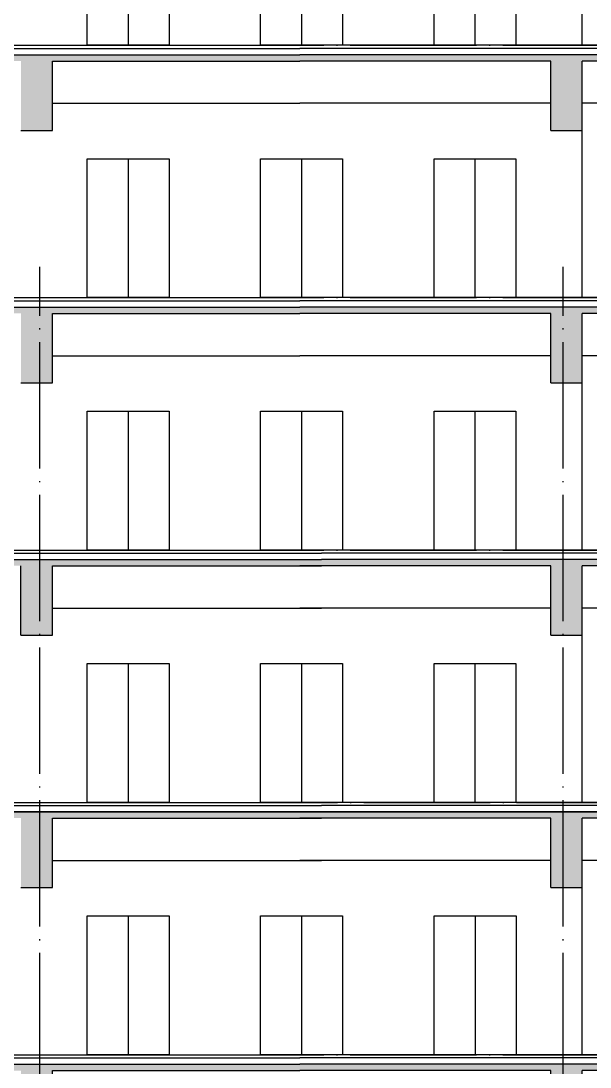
# Model space of a CAD drawing. Extents: x 1980812 to 2578970, y -669191 to 284498.
# Drawn here: x 2548868 to 2557893, y -268685 to -252105 of the extents above; entities that cross this region are included whole.
import ezdxf

# ---------------------------------------------------------------- set-up
doc = ezdxf.new("R2010")
doc.units = 0
doc.header["$LTSCALE"] = 1000
doc.header["$MEASUREMENT"] = 0
doc.linetypes.add('DOTE', pattern=[2.42, 2, -0.2, 0.02, -0.2])
for name, color, linetype in [('dote', 1, 'DOTE'), ('SPACE_HATCH', 8, 'Continuous'), ('WALL', 4, 'Continuous'), ('可见看线', 63, 'Continuous'), ('空线', 3, 'Continuous'), ('面层', 31, 'Continuous')]:
    doc.layers.add(name, color=color, linetype=linetype)

# ---------------------------------------------------------------- blocks, each defined once
blk = doc.blocks.new('pm3')
at = {"layer": 'SPACE_HATCH'}
h = blk.add_hatch(color=256, dxfattribs=at)
h.dxf.hatch_style = 1
h.paths.add_polyline_path([(14823, -4250), (12573, -4250), (12573, -4900), (12173, -4900), (12173, -4250), (4973, -4250), (4973, -5350), (4473, -5350), (4473, -4250), (551, -4250), (208, -4250), (-3427, -4250), (-3427, -5350), (-3927, -5350), (-3927, -4250), (-10727, -4250), (-10727, -4900), (-11127, -4900), (-11127, -4250), (-13977, -4250), (-13977, -4850), (-14227, -4850), (-14227, -4450), (-14727, -4450), (-14727, -4900), (-14827, -4900), (-14827, -3650), (-14727, -3650), (-14727, -4350), (-14227, -4350), (-14227, -3650), (-14107, -3650), (-14107, -4150), (-13557, -4150), (-13557, -3650), (-13357, -3650), (-13357, -4150), (208, -4150), (14203, -4150), (14203, -3650), (14403, -3650), (14403, -4150), (14953, -4150), (14953, -3650), (15073, -3650), (15073, -4350), (15573, -4350), (15573, -3650), (15673, -3650), (15973, -3650), (15973, -3850), (15673, -3850), (15673, -4900), (15573, -4900), (15573, -4450), (15073, -4450), (15073, -4850), (14823, -4850)])
at = {"layer": 'WALL'}
for p, q in [((-13357, -4150, 0), (208, -4150, 0)), ((208, -4150, 0), (-13357, -4150, 0)), ((-10727, -4250, 0), (-3927, -4250, 0)), ((-10727, -4250, 0), (-3927, -4250, 0)), ((-3927, -5350, 0), (-3927, -4250, 0)), ((-3427, -4250, 0), (208, -4250, 0)), ((-3427, -4250, 0), (208, -4250, 0)), ((-3427, -4250, 0), (551, -4250, 0)), ((-3427, -5350, 0), (-3427, -4250, 0)), ((14203, -4150, 0), (208, -4150, 0)), ((208, -4150, 0), (14203, -4150, 0)), ((4473, -4250, 0), (208, -4250, 0)), ((4473, -4250, 0), (208, -4250, 0)), ((4473, -4250, 0), (551, -4250, 0)), ((4473, -5350, 0), (4473, -4250, 0)), ((-3427, -5350, 0), (-3927, -5350, 0)), ((4973, -5350, 0), (4473, -5350, 0))]:
    blk.add_line(p, q, dxfattribs=at)
at = {"layer": '可见看线'}
for p, q in [((-5627, -4920, 0), (-3927, -4920, 0)), ((-5627, -4920, 0), (-3927, -4920, 0)), ((-3427, -4920, 0), (208, -4920, 0)), ((-3427, -4920, 0), (551, -4920, 0)), ((4473, -4920, 0), (208, -4920, 0)), ((4473, -4920, 0), (551, -4920, 0))]:
    blk.add_line(p, q, dxfattribs=at)
at = {"layer": '空线'}
for p, q in [((-3927, -8000, 0), (-3927, -4250, 0)), ((-2227, -5800, 0), (-2227, -8000, 0)), ((523, -5800, 0), (523, -8000, 0)), ((3273, -5800, 0), (3273, -8000, 0))]:
    blk.add_line(p, q, dxfattribs=at)
at = {"layer": '空线', "elevation": 0}
for points in [[(-2877, -8000), (-1577, -8000), (-1577, -5800), (-2877, -5800)], [(-127, -8000), (1173, -8000), (1173, -5800), (-127, -5800)], [(2623, -8000), (3923, -8000), (3923, -5800), (2623, -5800)]]:
    blk.add_lwpolyline(points, close=True, dxfattribs=at)
at = {"layer": '面层'}
for p, q in [((-13357, -4000, 0), (208, -4000, 0)), ((-13357, -4050, 0), (208, -4050, 0)), ((14203, -4000, 0), (208, -4000, 0)), ((14203, -4050, 0), (208, -4050, 0))]:
    blk.add_line(p, q, dxfattribs=at)
blk = doc.blocks.new('19层')
at = {"layer": 'SPACE_HATCH'}
h = blk.add_hatch(color=256, dxfattribs=at)
h.dxf.hatch_style = 1
h.paths.add_polyline_path([(26200, -250), (19000, -250), (19000, -1350), (18500, -1350), (18500, -250), (14578, -250), (10600, -250), (10600, -250), (10600, -1350), (10100, -1350), (10100, -250), (3300, -250), (3300, -900), (2900, -900), (2900, -250), (50, -250), (50, -800), (670, -800), (670, -900), (-200, -900), (-200, 150), (-200, 350), (0, 350), (0, -150), (14235, -150), (28900, -150), (28900, 350), (29100, 350), (29100, 150), (29100, 150), (29100, -900), (28230, -900), (28230, -800), (28850, -800), (28850, -250), (26600, -250), (26600, -900), (26200, -900)])
at = {"layer": 'WALL'}
for p, q in [((0, -150, 0), (14235, -150, 0)), ((28900, -150, 0), (14235, -150, 0)), ((3300, -250, 0), (10100, -250, 0)), ((10100, -1350, 0), (10100, -250, 0)), ((10600, -250, 0), (14578, -250, 0)), ((10600, -1350, 0), (10600, -250, 0)), ((10600, -250, 0), (14235, -250, 0)), ((18500, -250, 0), (14235, -250, 0)), ((18500, -250, 0), (14578, -250, 0)), ((18500, -1350, 0), (18500, -250, 0)), ((19000, -1350, 0), (19000, -250, 0)), ((10600, -1350, 0), (10100, -1350, 0)), ((19000, -1350, 0), (18500, -1350, 0))]:
    blk.add_line(p, q, dxfattribs=at)
at = {"layer": '可见看线'}
for p, q in [((8400, -920, 0), (10100, -920, 0)), ((8400, -920, 0), (10100, -920, 0)), ((10600, -920, 0), (14235, -920, 0)), ((10600, -920, 0), (14578, -920, 0)), ((18500, -920, 0), (14235, -920, 0)), ((18500, -920, 0), (14578, -920, 0))]:
    blk.add_line(p, q, dxfattribs=at)
at = {"layer": '空线'}
for p, q in [((10100, -4000, 0), (10100, -250, 0)), ((11800, -1800, 0), (11800, -4000, 0)), ((14550, -1800, 0), (14550, -4000, 0)), ((17300, -1800, 0), (17300, -4000, 0))]:
    blk.add_line(p, q, dxfattribs=at)
at = {"layer": '空线', "elevation": 0}
for points in [[(11150, -4000), (12450, -4000), (12450, -1800), (11150, -1800)], [(13900, -4000), (15200, -4000), (15200, -1800), (13900, -1800)], [(16650, -4000), (17950, -4000), (17950, -1800), (16650, -1800)]]:
    blk.add_lwpolyline(points, close=True, dxfattribs=at)
at = {"layer": '面层'}
for p, q in [((0, 0), (14235, 0, 0)), ((0, -50), (14235, -50, 0)), ((28900, 0, 0), (14235, 0, 0)), ((28900, -50, 0), (14235, -50, 0))]:
    blk.add_line(p, q, dxfattribs=at)
blk = doc.blocks.new('pou1')
at = {"layer": 'SPACE_HATCH'}
h = blk.add_hatch(color=256, dxfattribs=at)
h.dxf.hatch_style = 1
h.paths.add_polyline_path([(18500, -250), (14578, -250), (10600, -250), (10600, -1350), (10100, -1350), (10100, -250), (3300, -250), (3300, -900), (2900, -900), (2900, -250), (50, -250), (50, -900), (-200, -900), (-200, -700), (-200, 250), (-200, 350), (0, 350), (0, -150), (14578, -150), (28900, -150), (28900, 350), (29100, 350), (29100, 250), (29100, -700), (29100, -900), (28850, -900), (28850, -250), (26600, -250), (26600, -900), (26200, -900), (26200, -250), (19000, -250), (19000, -1350), (18500, -1350)])
at = {"layer": 'WALL'}
for p, q in [((0, -150, 0), (14578, -150, 0)), ((28900, -150, 0), (14578, -150, 0)), ((3300, -250, 0), (10100, -250, 0)), ((10100, -1350, 0), (10100, -250, 0)), ((10600, -250, 0), (14578, -250, 0)), ((10600, -1350, 0), (10600, -250, 0)), ((18500, -250, 0), (14578, -250, 0)), ((18500, -1350, 0), (18500, -250, 0)), ((10600, -1350, 0), (10100, -1350, 0)), ((19000, -1350, 0), (18500, -1350, 0))]:
    blk.add_line(p, q, dxfattribs=at)
at = {"layer": '可见看线'}
for p, q in [((8400, -920, 0), (10100, -920, 0)), ((10600, -920, 0), (14578, -920, 0)), ((18500, -920, 0), (14578, -920, 0))]:
    blk.add_line(p, q, dxfattribs=at)
at = {"layer": '空线'}
for p, q in [((10100, -4000, 0), (10100, -250, 0)), ((11800, -1800, 0), (11800, -4000, 0)), ((14550, -1800, 0), (14550, -4000, 0)), ((17300, -1800, 0), (17300, -4000, 0))]:
    blk.add_line(p, q, dxfattribs=at)
at = {"layer": '空线', "elevation": 0}
for points in [[(11150, -4000), (12450, -4000), (12450, -1800), (11150, -1800)], [(13900, -4000), (15200, -4000), (15200, -1800), (13900, -1800)], [(16650, -4000), (17950, -4000), (17950, -1800), (16650, -1800)]]:
    blk.add_lwpolyline(points, close=True, dxfattribs=at)
at = {"layer": '面层'}
for p, q in [((0, 0), (14578, 0, 0)), ((0, -50), (14578, -50, 0)), ((28900, 0, 0), (14578, 0, 0)), ((28900, -50, 0), (14578, -50, 0))]:
    blk.add_line(p, q, dxfattribs=at)
blk = doc.blocks.new('pm5')
at = {"layer": 'SPACE_HATCH'}
h = blk.add_hatch(color=256, dxfattribs=at)
h.dxf.hatch_style = 1
h.paths.add_polyline_path([(14578, -150), (0, -150), (0, 350), (-800, 350), (-800, 150), (-200, 150), (-200, -900), (50, -900), (50, -250), (2900, -250), (2900, -900), (3300, -900), (3300, -250), (10100, -250), (10100, -1350), (10600, -1350), (10600, -250), (14578, -250), (18500, -250), (18500, -1350), (19000, -1350), (19000, -250), (26200, -250), (26200, -900), (26600, -900), (26600, -250), (28850, -250), (28850, -900), (29100, -900), (29100, 150), (29700, 150), (29700, 350), (28900, 350), (28900, 350), (28900, 350), (28900, -150)])
at = {"layer": 'WALL'}
for p, q in [((0, -150, 0), (14578, -150, 0)), ((28900, -150, 0), (14578, -150, 0)), ((3300, -250, 0), (10100, -250, 0)), ((10100, -1350, 0), (10100, -250, 0)), ((10600, -250, 0), (14578, -250, 0)), ((10600, -1350, 0), (10600, -250, 0)), ((18500, -250, 0), (14578, -250, 0)), ((18500, -1350, 0), (18500, -250, 0)), ((10600, -1350, 0), (10100, -1350, 0)), ((19000, -1350, 0), (18500, -1350, 0))]:
    blk.add_line(p, q, dxfattribs=at)
at = {"layer": '可见看线'}
for p, q in [((8400, -920, 0), (10100, -920, 0)), ((10600, -920, 0), (14578, -920, 0)), ((18500, -920, 0), (14578, -920, 0))]:
    blk.add_line(p, q, dxfattribs=at)
at = {"layer": '空线'}
for p, q in [((10100, -4000, 0), (10100, -250, 0)), ((11800, -1800, 0), (11800, -4000, 0)), ((14550, -1800, 0), (14550, -4000, 0)), ((17300, -1800, 0), (17300, -4000, 0))]:
    blk.add_line(p, q, dxfattribs=at)
at = {"layer": '空线', "elevation": 0}
for points in [[(11150, -4000), (12450, -4000), (12450, -1800), (11150, -1800)], [(13900, -4000), (15200, -4000), (15200, -1800), (13900, -1800)], [(16650, -4000), (17950, -4000), (17950, -1800), (16650, -1800)]]:
    blk.add_lwpolyline(points, close=True, dxfattribs=at)
at = {"layer": '面层'}
for p, q in [((0, 0), (14578, 0, 0)), ((0, -50), (14578, -50, 0)), ((28900, 0, 0), (14578, 0, 0)), ((28900, -50, 0), (14578, -50, 0))]:
    blk.add_line(p, q, dxfattribs=at)

msp = doc.modelspace()

# ---------------------------------------------------------------- linework, layer by layer
at = {"layer": 'dote'}
for p, q in [((2537150.5, -252490.4, 0), (2570533, -252490.4, 0)), ((2549168.4, -317277, 0), (2549168.4, -256000.4, 0)), ((2557468.4, -317277, 0), (2557468.4, -256000.4, 0)), ((2537150.5, -256490.4, 0), (2570533, -256490.4, 0)), ((2537150.5, -260490.4, 0), (2570533, -260490.4, 0)), ((2537367.3, -264490.4, 0), (2570749.8, -264490.4, 0)), ((2537150.5, -268490.4, 0), (2570533, -268490.4, 0))]:
    msp.add_line(p, q, dxfattribs=at)

# ---------------------------------------------------------------- block references
at = {"layer": '空线', "xscale": -1, "rotation": 359.9999999999997}
for name, p in [('pm5', (2567868.4, -248490.4, 0)), ('pou1', (2567868.4, -252490.4, 0)), ('pm5', (2567868.4, -256490.4, 0)), ('19层', (2567868.4, -260490.4, 0)), ('pm3', (2553841.7, -260490.4, 0)), ('pou1', (2567868.4, -268490.4, 0))]:
    msp.add_blockref(name, p, dxfattribs=at)

doc.saveas('drawing.dxf')
